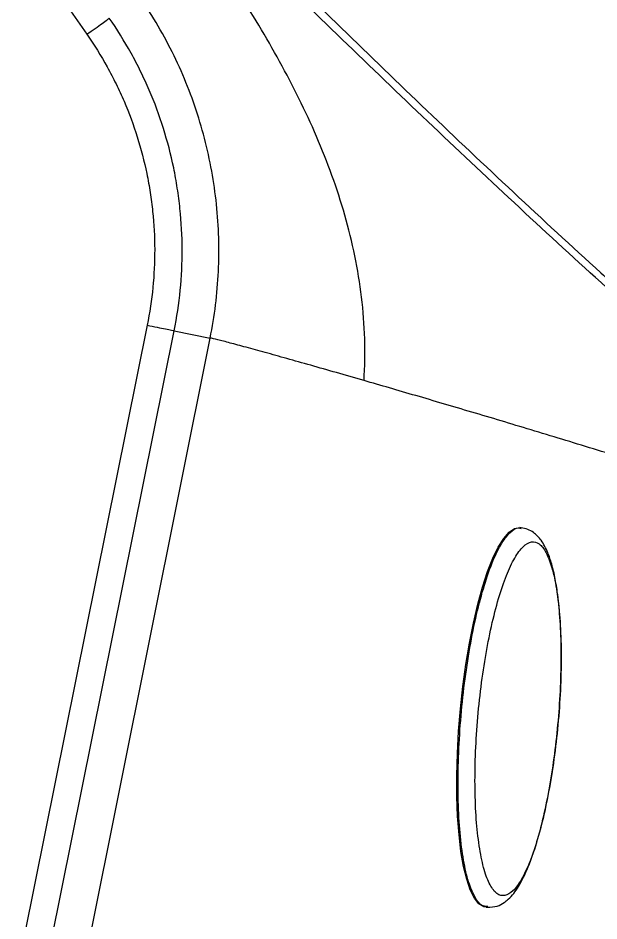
# Model space of a CAD drawing. Extents: x 527 to 611, y 788 to 934.
# Drawn here: x 534.228 to 537.275, y 857.243 to 861.98 of the extents above; entities that cross this region are included whole.
import ezdxf

# ---------------------------------------------------------------- set-up
doc = ezdxf.new("R2010")
doc.units = 0
doc.header["$MEASUREMENT"] = 0
doc.layers.add('1', color=4, linetype='Continuous')
doc.layers.add('GEOMETRY', color=3, linetype='Continuous', lineweight=25)

# ---------------------------------------------------------------- blocks, each defined once
blk = doc.blocks.new('2026_FLAIR')
at = {"layer": 'GEOMETRY'}
for p, q in [((4.4622, 62.9334), (7.5223, 58.5322)), ((7.8389, 57.0056), (7.1957, 53.8079)), ((7.3369, 53.7785), (7.9802, 56.9762)), ((7.9802, 56.9762), (8.1692, 56.9383)), ((7.5279, 53.7402), (8.1692, 56.9383)), ((9.8007, 55.943), (9.7941, 55.9436)), ((9.6162, 53.9515), (9.6228, 53.9509)), ((9.6249, 53.9545), (9.6232, 53.955))]:
    blk.add_line(p, q, dxfattribs=at)
at = {"layer": 'GEOMETRY', "flags": 128}
for points in [[(9.5145, 54.0978), (9.4981, 54.1653), (9.4846, 54.2437), (9.4743, 54.3321), (9.4671, 54.4291), (9.4633, 54.5333), (9.4629, 54.6434), (9.4659, 54.7577), (9.4722, 54.8747), (9.4819, 54.9927), (9.4946, 55.1101), (9.5103, 55.2252), (9.5288, 55.3364), (9.5497, 55.4422), (9.5728, 55.541), (9.5977, 55.6315), (9.6242, 55.7124), (9.6518, 55.7825), (9.6802, 55.8409), (9.7089, 55.8868), (9.7375, 55.9195), (9.7657, 55.9385), (9.7931, 55.9437), (9.7941, 55.9436)], [(9.6162, 53.9515), (9.604, 53.9541), (9.5786, 53.9699), (9.555, 53.9994), (9.5336, 54.0423), (9.5145, 54.0978)]]:
    blk.add_lwpolyline(points, dxfattribs=at)
at = {"layer": 'GEOMETRY'}
for points, knots in [([(7.5455, 59.8731), (7.8312, 59.582), (8.1208, 59.2906), (8.7078, 58.7092), (9.0053, 58.4193), (9.4568, 57.988), (9.6081, 57.8448), (9.9122, 57.5607), (10.065, 57.4197), (10.2947, 57.2113), (10.3713, 57.1423), (10.5247, 57.0059), (10.6014, 56.9384), (10.7548, 56.806), (10.8315, 56.7409), (10.9462, 56.647), (10.9844, 56.6162), (11.0415, 56.5718), (11.0605, 56.5573), (11.089, 56.5363), (11.0985, 56.5294), (11.1174, 56.5161), (11.1268, 56.5095), (11.1362, 56.5035)], [0, 0, 0, 0, 0.25, 0.25, 0.5, 0.5, 0.625, 0.625, 0.75, 0.75, 0.8125, 0.8125, 0.875, 0.875, 0.9375, 0.9375, 0.96875, 0.96875, 0.984375, 0.984375, 0.992188, 0.992188, 1, 1, 1, 1]), ([(8.9761, 56.715), (8.9807, 56.788), (8.983, 56.9345), (8.9663, 57.1535), (8.9308, 57.3703), (8.878, 57.5835), (8.8101, 57.7922), (8.7018, 58.0643), (8.5385, 58.392), (8.3115, 58.7679), (8.0637, 59.1303), (7.8683, 59.3953), (7.7361, 59.5704), (7.6587, 59.6724), (7.6031, 59.745), (7.5698, 59.7886)], [0, 0, 0, 0, 0.0625, 0.125, 0.1875, 0.25, 0.3125, 0.375, 0.5, 0.625, 0.75, 0.875, 0.90625, 0.9375, 0.9843838, 0.9843838, 0.9843838, 0.9843838]), ([(11.1768, 56.4177), (11.1672, 56.4239), (11.1577, 56.4306), (11.1386, 56.4441), (11.129, 56.4511), (11.1, 56.4725), (11.0806, 56.4874), (11.0223, 56.5328), (10.9833, 56.5642), (10.9053, 56.6282), (10.8664, 56.6607), (10.7885, 56.7265), (10.7497, 56.7597), (10.6334, 56.8601), (10.5561, 56.928), (10.4019, 57.0648), (10.3251, 57.1337), (10.0953, 57.3415), (9.9429, 57.4815), (9.6395, 57.7634), (9.4885, 57.9054), (9.0377, 58.3337), (8.7399, 58.6222), (8.1504, 59.2029), (7.8587, 59.495), (7.5698, 59.7886)], [0, 0, 0, 0, 0.007813, 0.007813, 0.015625, 0.015625, 0.03125, 0.03125, 0.0625, 0.0625, 0.09375, 0.09375, 0.125, 0.125, 0.1875, 0.1875, 0.25, 0.25, 0.375, 0.375, 0.5, 0.5, 0.75, 0.75, 1, 1, 1, 1]), ([(8.1691, 56.9383), (8.1922, 57.0535), (8.2212, 57.2874), (8.2111, 57.6407), (8.1478, 57.9885), (8.0335, 58.3229), (7.9106, 58.5578), (7.8259, 58.6886), (7.8042, 58.7202), (7.7991, 58.7275)], [0, 0, 0, 0, 0.0625, 0.125, 0.1875, 0.25, 0.3125, 0.328125, 0.3328709, 0.3328709, 0.3328709, 0.3328709]), ([(7.5222, 58.5321), (7.5371, 58.5425), (7.5519, 58.5529), (7.5794, 58.5723), (7.592, 58.5813), (7.6134, 58.5968), (7.6222, 58.6033), (7.6349, 58.6129), (7.6387, 58.616), (7.6398, 58.6172)], [0, 0, 0, 0, 0.25, 0.25, 0.5, 0.5, 0.75, 0.75, 1, 1, 1, 1]), ([(7.9801, 56.9762), (8.0086, 57.1181), (8.0225, 57.2603), (8.022, 57.4744), (8.0182, 57.5459), (8.007, 57.6532), (8.0024, 57.6891), (7.9913, 57.7605), (7.9849, 57.7958), (7.9485, 57.9714), (7.9059, 58.1075), (7.8353, 58.2722), (7.8203, 58.3048), (7.7886, 58.3696), (7.7718, 58.4017), (7.7193, 58.4965), (7.6811, 58.5578), (7.6398, 58.6172)], [0, 0, 0, 0, 0.25, 0.25, 0.375, 0.375, 0.4375, 0.4375, 0.5, 0.5, 0.75, 0.75, 0.8125, 0.8125, 0.875, 0.875, 1, 1, 1, 1]), ([(7.5222, 58.5321), (7.5606, 58.4768), (7.5961, 58.4198), (7.645, 58.3317), (7.6606, 58.3018), (7.6902, 58.2415), (7.7041, 58.2112), (7.7698, 58.058), (7.8095, 57.9314), (7.8433, 57.7681), (7.8493, 57.7351), (7.8596, 57.6688), (7.8639, 57.6354), (7.8743, 57.5355), (7.8778, 57.469), (7.8783, 57.2699), (7.8654, 57.1375), (7.8388, 57.0056)], [0, 0, 0, 0, 0.125, 0.125, 0.1875, 0.1875, 0.25, 0.25, 0.5, 0.5, 0.5625, 0.5625, 0.625, 0.625, 0.75, 0.75, 1, 1, 1, 1]), ([(7.8389, 57.0056), (7.8567, 57.002), (7.8743, 56.9984), (7.9071, 56.9917), (7.9222, 56.9886), (7.9479, 56.9833), (7.9585, 56.981), (7.9739, 56.9777), (7.9787, 56.9766), (7.9802, 56.9762)], [0, 0, 0, 0, 0.25, 0.25, 0.5, 0.5, 0.75, 0.75, 1, 1, 1, 1]), ([(8.9761, 56.715), (8.8773, 56.7436), (8.7369, 56.7837), (8.5696, 56.8309), (8.4558, 56.8627), (8.3553, 56.8903), (8.2707, 56.9131), (8.2053, 56.93), (8.1778, 56.9366), (8.1691, 56.9383)], [0.0000004, 0.0000004, 0.0000004, 0.0000004, 0.2500004, 0.3750004, 0.5000004, 0.6250004, 0.7500004, 0.8750004, 1, 1, 1, 1]), ([(11.621, 55.8445), (11.6171, 55.8468), (11.6091, 55.8514), (11.597, 55.8582), (11.5851, 55.8651), (11.5611, 55.878), (11.5251, 55.8952), (11.4772, 55.9162), (11.4138, 55.9425), (11.3349, 55.9731), (11.2099, 56.0194), (11.0556, 56.0736), (10.8737, 56.1349), (10.695, 56.1935), (10.461, 56.2685), (10.1768, 56.3574), (9.8499, 56.4572), (9.5386, 56.5504), (9.2451, 56.637), (9.0631, 56.6899), (8.9761, 56.715)], [0, 0, 0, 0, 0.003906, 0.007812, 0.011719, 0.015625, 0.03125, 0.046875, 0.0625, 0.09375, 0.125, 0.1875, 0.25, 0.3125, 0.375, 0.5, 0.625, 0.75, 0.875, 1, 1, 1, 1]), ([(9.6232, 53.955), (9.6129, 53.9561), (9.5879, 53.9587), (9.5531, 54.007), (9.5198, 54.0915), (9.4941, 54.2104), (9.4768, 54.3571), (9.4684, 54.5267), (9.4694, 54.7123), (9.4797, 54.907), (9.499, 55.1032), (9.5264, 55.2935), (9.5609, 55.4704), (9.6012, 55.6272), (9.6458, 55.7577), (9.6929, 55.8578), (9.7406, 55.92), (9.777, 55.9472), (9.7958, 55.9405), (9.8002, 55.939)], [0, 0, 0, 0, 0.043404, 0.105911, 0.168418, 0.230925, 0.293432, 0.35594, 0.418447, 0.480954, 0.543461, 0.605968, 0.668476, 0.730983, 0.79349, 0.855997, 0.918504, 0.981012, 1, 1, 1, 1]), ([(9.6231, 53.9513), (9.6406, 53.9519), (9.6712, 53.9528), (9.7091, 53.9732), (9.7474, 54.0043), (9.7896, 54.06), (9.8373, 54.1575), (9.8819, 54.2845), (9.9198, 54.428), (9.9518, 54.5865), (9.9775, 54.7562), (9.9966, 54.9319), (10.0083, 55.108), (10.0119, 55.2782), (10.0074, 55.4388), (9.9958, 55.5705), (9.9796, 55.6753), (9.962, 55.7513), (9.9433, 55.8063), (9.925, 55.8456), (9.9022, 55.8834), (9.8711, 55.9154), (9.8344, 55.9364), (9.812, 55.9403), (9.8001, 55.9425)], [0, 0, 0, 0, 0.036583, 0.064054, 0.083232, 0.141462, 0.206835, 0.269336, 0.328115, 0.386247, 0.444479, 0.502733, 0.560881, 0.61892, 0.677008, 0.737524, 0.780207, 0.823889, 0.861987, 0.886039, 0.911127, 0.948893, 0.972816, 1, 1, 1, 1]), ([(9.9618, 55.7324), (9.952, 55.7612), (9.9324, 55.8186), (9.8955, 55.8632), (9.8548, 55.8743), (9.8112, 55.8489), (9.7666, 55.7892), (9.7228, 55.6962), (9.6812, 55.5748), (9.6437, 55.4285), (9.6114, 55.2637), (9.5858, 55.0865), (9.5679, 54.9037), (9.5583, 54.7222), (9.5574, 54.5493), (9.5651, 54.3912), (9.5814, 54.2542), (9.6054, 54.1434), (9.6363, 54.0636), (9.6728, 54.0173), (9.7136, 54.0069), (9.7571, 54.032), (9.8017, 54.0924), (9.8456, 54.185), (9.8871, 54.3068), (9.9247, 54.453), (9.9569, 54.6177), (9.9824, 54.7951), (10.0003, 54.9779), (10.0099, 55.1592), (10.0109, 55.3324), (10.003, 55.4899), (9.9872, 55.6284), (9.9703, 55.6977), (9.9618, 55.7324)], [0, 0, 0, 0, 0.031254, 0.062463, 0.093755, 0.124954, 0.15622, 0.187463, 0.218687, 0.249972, 0.281172, 0.312465, 0.343671, 0.374932, 0.40618, 0.437392, 0.468682, 0.5, 0.531318, 0.562608, 0.59382, 0.625068, 0.656329, 0.687535, 0.718828, 0.750028, 0.781312, 0.812537, 0.84378, 0.875046, 0.906245, 0.937537, 0.968746, 1, 1, 1, 1])]:
    blk.add_open_spline(points, degree=3, knots=knots, dxfattribs=at)

msp = doc.modelspace()

# ---------------------------------------------------------------- block references
at = {"layer": '1'}
msp.add_blockref('2026_FLAIR', (527.0666, 803.3631), dxfattribs=at)

doc.saveas('drawing.dxf')
